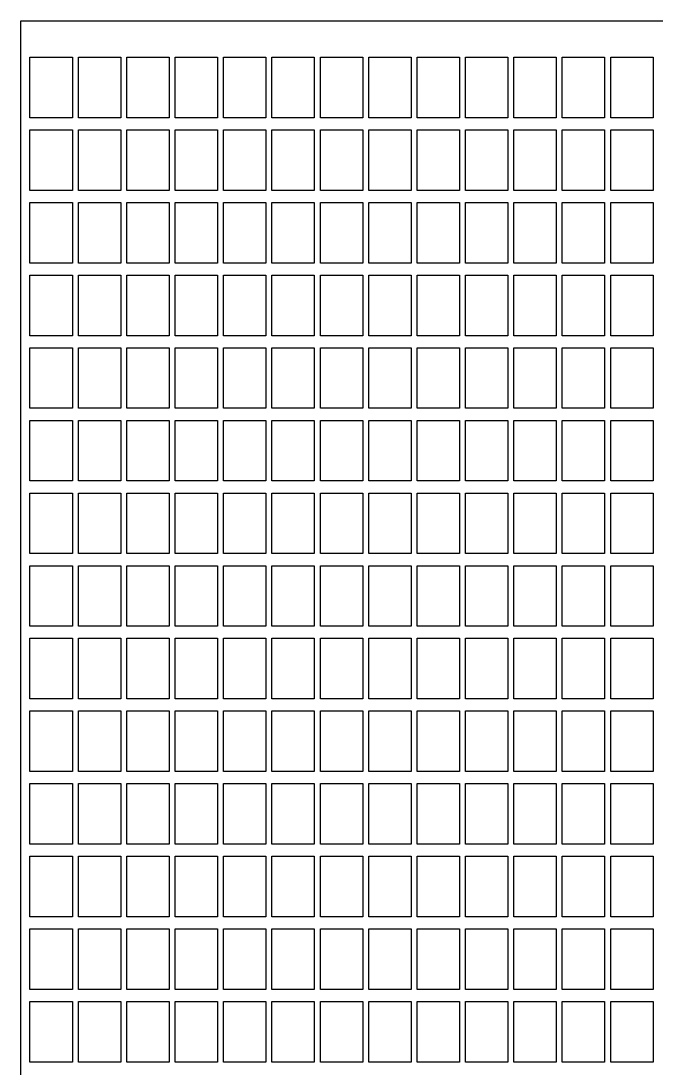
# Model space of a CAD drawing. Header units: inches. Extents: x 0 to 420, y 0 to 297.
# Drawn here: x 112.51 to 133.51, y 103.18 to 137.78 of the extents above; entities that cross this region are included whole.
import ezdxf
from ezdxf.lldxf.tags import DXFTag

# ---------------------------------------------------------------- set-up
doc = ezdxf.new("R2010")
doc.units = ezdxf.units.IN
doc.layers.add('Default', color=7, linetype='Continuous')
doc.layers.add('DV1_Default', color=7, linetype='Continuous')
tags = doc.linetypes.add('CENTER2', pattern=[1.125, 0.75, -0.125, 0.125, -0.125]).pattern_tags.tags
tags[10:11] = [DXFTag(74, 4), DXFTag(75, 0), DXFTag(340, '0'), DXFTag(46, 0.0), DXFTag(50, 0.0), DXFTag(44, 0.0), DXFTag(45, 0.0)]
tags[8:9] = [DXFTag(74, 4), DXFTag(75, 0), DXFTag(340, '0'), DXFTag(46, 0.0), DXFTag(50, 0.0), DXFTag(44, 0.0), DXFTag(45, 0.0)]
tags[6:7] = [DXFTag(74, 4), DXFTag(75, 0), DXFTag(340, '0'), DXFTag(46, 0.0), DXFTag(50, 0.0), DXFTag(44, 0.0), DXFTag(45, 0.0)]
tags[4:5] = [DXFTag(74, 4), DXFTag(75, 0), DXFTag(340, '0'), DXFTag(46, 0.0), DXFTag(50, 0.0), DXFTag(44, 0.0), DXFTag(45, 0.0)]

# ---------------------------------------------------------------- blocks, each defined once
blk = doc.blocks.new('SE')
at = {"layer": 'DV1_Default', "color": 7, "linetype": 'CENTER2', "ltscale": 25.4}
for p, q in [((112.509, 78.176), (112.509, 137.776)), ((112.509, 137.776), (149.709, 137.776))]:
    blk.add_line(p, q, dxfattribs=at)
at = {"layer": 'DV1_Default', "color": 7, "linetype": 'Continuous', "ltscale": 25.4}
for p, q in [((112.809, 136.576), (114.209, 136.576)), ((112.809, 134.576), (112.809, 136.576)), ((114.209, 136.576), (114.209, 134.576)), ((114.409, 136.576), (115.809, 136.576)), ((114.409, 134.576), (114.409, 136.576)), ((115.809, 136.576), (115.809, 134.576)), ((116.009, 136.576), (117.409, 136.576)), ((116.009, 134.576), (116.009, 136.576)), ((117.409, 136.576), (117.409, 134.576)), ((117.609, 136.576), (119.009, 136.576)), ((117.609, 134.576), (117.609, 136.576)), ((119.009, 136.576), (119.009, 134.576)), ((119.209, 136.576), (120.609, 136.576)), ((119.209, 134.576), (119.209, 136.576)), ((120.609, 136.576), (120.609, 134.576)), ((120.809, 136.576), (122.209, 136.576)), ((120.809, 134.576), (120.809, 136.576)), ((122.209, 136.576), (122.209, 134.576)), ((122.409, 136.576), (123.809, 136.576)), ((122.409, 134.576), (122.409, 136.576)), ((123.809, 136.576), (123.809, 134.576)), ((124.009, 136.576), (125.409, 136.576)), ((124.009, 134.576), (124.009, 136.576)), ((125.409, 136.576), (125.409, 134.576)), ((125.609, 136.576), (127.009, 136.576)), ((125.609, 134.576), (125.609, 136.576)), ((127.009, 136.576), (127.009, 134.576)), ((127.209, 136.576), (128.609, 136.576)), ((127.209, 134.576), (127.209, 136.576)), ((128.609, 136.576), (128.609, 134.576)), ((128.809, 136.576), (130.209, 136.576)), ((128.809, 134.576), (128.809, 136.576)), ((130.209, 136.576), (130.209, 134.576)), ((130.409, 136.576), (131.809, 136.576)), ((130.409, 134.576), (130.409, 136.576)), ((131.809, 136.576), (131.809, 134.576)), ((132.009, 136.576), (133.409, 136.576)), ((132.009, 134.576), (132.009, 136.576)), ((133.409, 136.576), (133.409, 134.576)), ((114.209, 134.576), (112.809, 134.576)), ((115.809, 134.576), (114.409, 134.576)), ((117.409, 134.576), (116.009, 134.576)), ((119.009, 134.576), (117.609, 134.576)), ((120.609, 134.576), (119.209, 134.576)), ((122.209, 134.576), (120.809, 134.576)), ((123.809, 134.576), (122.409, 134.576)), ((125.409, 134.576), (124.009, 134.576)), ((127.009, 134.576), (125.609, 134.576)), ((128.609, 134.576), (127.209, 134.576)), ((130.209, 134.576), (128.809, 134.576)), ((131.809, 134.576), (130.409, 134.576)), ((133.409, 134.576), (132.009, 134.576)), ((112.809, 134.176), (114.209, 134.176)), ((112.809, 132.176), (112.809, 134.176)), ((114.209, 134.176), (114.209, 132.176)), ((114.409, 134.176), (115.809, 134.176)), ((114.409, 132.176), (114.409, 134.176)), ((115.809, 134.176), (115.809, 132.176)), ((116.009, 134.176), (117.409, 134.176)), ((116.009, 132.176), (116.009, 134.176)), ((117.409, 134.176), (117.409, 132.176)), ((117.609, 134.176), (119.009, 134.176)), ((117.609, 132.176), (117.609, 134.176)), ((119.009, 134.176), (119.009, 132.176)), ((119.209, 134.176), (120.609, 134.176)), ((119.209, 132.176), (119.209, 134.176)), ((120.609, 134.176), (120.609, 132.176)), ((120.809, 134.176), (122.209, 134.176)), ((120.809, 132.176), (120.809, 134.176)), ((122.209, 134.176), (122.209, 132.176)), ((122.409, 134.176), (123.809, 134.176)), ((122.409, 132.176), (122.409, 134.176)), ((123.809, 134.176), (123.809, 132.176)), ((124.009, 134.176), (125.409, 134.176)), ((124.009, 132.176), (124.009, 134.176)), ((125.409, 134.176), (125.409, 132.176)), ((125.609, 134.176), (127.009, 134.176)), ((125.609, 132.176), (125.609, 134.176)), ((127.009, 134.176), (127.009, 132.176)), ((127.209, 134.176), (128.609, 134.176)), ((127.209, 132.176), (127.209, 134.176)), ((128.609, 134.176), (128.609, 132.176)), ((128.809, 134.176), (130.209, 134.176)), ((128.809, 132.176), (128.809, 134.176)), ((130.209, 134.176), (130.209, 132.176)), ((130.409, 134.176), (131.809, 134.176)), ((130.409, 132.176), (130.409, 134.176)), ((131.809, 134.176), (131.809, 132.176)), ((132.009, 134.176), (133.409, 134.176)), ((132.009, 132.176), (132.009, 134.176)), ((133.409, 134.176), (133.409, 132.176)), ((114.209, 132.176), (112.809, 132.176)), ((115.809, 132.176), (114.409, 132.176)), ((117.409, 132.176), (116.009, 132.176)), ((119.009, 132.176), (117.609, 132.176)), ((120.609, 132.176), (119.209, 132.176)), ((122.209, 132.176), (120.809, 132.176)), ((123.809, 132.176), (122.409, 132.176)), ((125.409, 132.176), (124.009, 132.176)), ((127.009, 132.176), (125.609, 132.176)), ((128.609, 132.176), (127.209, 132.176)), ((130.209, 132.176), (128.809, 132.176)), ((131.809, 132.176), (130.409, 132.176)), ((133.409, 132.176), (132.009, 132.176)), ((112.809, 131.776), (114.209, 131.776)), ((112.809, 129.776), (112.809, 131.776)), ((114.209, 131.776), (114.209, 129.776)), ((114.409, 131.776), (115.809, 131.776)), ((114.409, 129.776), (114.409, 131.776)), ((115.809, 131.776), (115.809, 129.776)), ((116.009, 131.776), (117.409, 131.776)), ((116.009, 129.776), (116.009, 131.776)), ((117.409, 131.776), (117.409, 129.776)), ((117.609, 131.776), (119.009, 131.776)), ((117.609, 129.776), (117.609, 131.776)), ((119.009, 131.776), (119.009, 129.776)), ((119.209, 131.776), (120.609, 131.776)), ((119.209, 129.776), (119.209, 131.776)), ((120.609, 131.776), (120.609, 129.776)), ((120.809, 131.776), (122.209, 131.776)), ((120.809, 129.776), (120.809, 131.776)), ((122.209, 131.776), (122.209, 129.776)), ((122.409, 131.776), (123.809, 131.776)), ((122.409, 129.776), (122.409, 131.776)), ((123.809, 131.776), (123.809, 129.776)), ((124.009, 131.776), (125.409, 131.776)), ((124.009, 129.776), (124.009, 131.776)), ((125.409, 131.776), (125.409, 129.776)), ((125.609, 131.776), (127.009, 131.776)), ((125.609, 129.776), (125.609, 131.776)), ((127.009, 131.776), (127.009, 129.776)), ((127.209, 131.776), (128.609, 131.776)), ((127.209, 129.776), (127.209, 131.776)), ((128.609, 131.776), (128.609, 129.776)), ((128.809, 131.776), (130.209, 131.776)), ((128.809, 129.776), (128.809, 131.776)), ((130.209, 131.776), (130.209, 129.776)), ((130.409, 131.776), (131.809, 131.776)), ((130.409, 129.776), (130.409, 131.776)), ((131.809, 131.776), (131.809, 129.776)), ((132.009, 131.776), (133.409, 131.776)), ((132.009, 129.776), (132.009, 131.776)), ((133.409, 131.776), (133.409, 129.776)), ((114.209, 129.776), (112.809, 129.776)), ((115.809, 129.776), (114.409, 129.776)), ((117.409, 129.776), (116.009, 129.776)), ((119.009, 129.776), (117.609, 129.776)), ((120.609, 129.776), (119.209, 129.776)), ((122.209, 129.776), (120.809, 129.776)), ((123.809, 129.776), (122.409, 129.776)), ((125.409, 129.776), (124.009, 129.776)), ((127.009, 129.776), (125.609, 129.776)), ((128.609, 129.776), (127.209, 129.776)), ((130.209, 129.776), (128.809, 129.776)), ((131.809, 129.776), (130.409, 129.776)), ((133.409, 129.776), (132.009, 129.776)), ((112.809, 129.376), (114.209, 129.376)), ((112.809, 127.376), (112.809, 129.376)), ((114.209, 129.376), (114.209, 127.376)), ((114.409, 129.376), (115.809, 129.376)), ((114.409, 127.376), (114.409, 129.376)), ((115.809, 129.376), (115.809, 127.376)), ((116.009, 129.376), (117.409, 129.376)), ((116.009, 127.376), (116.009, 129.376)), ((117.409, 129.376), (117.409, 127.376)), ((117.609, 129.376), (119.009, 129.376)), ((117.609, 127.376), (117.609, 129.376)), ((119.009, 129.376), (119.009, 127.376)), ((119.209, 129.376), (120.609, 129.376)), ((119.209, 127.376), (119.209, 129.376)), ((120.609, 129.376), (120.609, 127.376)), ((120.809, 129.376), (122.209, 129.376)), ((120.809, 127.376), (120.809, 129.376)), ((122.209, 129.376), (122.209, 127.376)), ((122.409, 129.376), (123.809, 129.376)), ((122.409, 127.376), (122.409, 129.376)), ((123.809, 129.376), (123.809, 127.376)), ((124.009, 129.376), (125.409, 129.376)), ((124.009, 127.376), (124.009, 129.376)), ((125.409, 129.376), (125.409, 127.376)), ((125.609, 129.376), (127.009, 129.376)), ((125.609, 127.376), (125.609, 129.376)), ((127.009, 129.376), (127.009, 127.376)), ((127.209, 129.376), (128.609, 129.376)), ((127.209, 127.376), (127.209, 129.376)), ((128.609, 129.376), (128.609, 127.376)), ((128.809, 129.376), (130.209, 129.376)), ((128.809, 127.376), (128.809, 129.376)), ((130.209, 129.376), (130.209, 127.376)), ((130.409, 129.376), (131.809, 129.376)), ((130.409, 127.376), (130.409, 129.376)), ((131.809, 129.376), (131.809, 127.376)), ((132.009, 129.376), (133.409, 129.376)), ((132.009, 127.376), (132.009, 129.376)), ((133.409, 129.376), (133.409, 127.376)), ((114.209, 127.376), (112.809, 127.376)), ((115.809, 127.376), (114.409, 127.376)), ((117.409, 127.376), (116.009, 127.376)), ((119.009, 127.376), (117.609, 127.376)), ((120.609, 127.376), (119.209, 127.376)), ((122.209, 127.376), (120.809, 127.376)), ((123.809, 127.376), (122.409, 127.376)), ((125.409, 127.376), (124.009, 127.376)), ((127.009, 127.376), (125.609, 127.376)), ((128.609, 127.376), (127.209, 127.376)), ((130.209, 127.376), (128.809, 127.376)), ((131.809, 127.376), (130.409, 127.376)), ((133.409, 127.376), (132.009, 127.376)), ((112.809, 126.976), (114.209, 126.976)), ((112.809, 124.976), (112.809, 126.976)), ((114.209, 126.976), (114.209, 124.976)), ((114.409, 126.976), (115.809, 126.976)), ((114.409, 124.976), (114.409, 126.976)), ((115.809, 126.976), (115.809, 124.976)), ((116.009, 126.976), (117.409, 126.976)), ((116.009, 124.976), (116.009, 126.976)), ((117.409, 126.976), (117.409, 124.976)), ((117.609, 126.976), (119.009, 126.976)), ((117.609, 124.976), (117.609, 126.976)), ((119.009, 126.976), (119.009, 124.976)), ((119.209, 126.976), (120.609, 126.976)), ((119.209, 124.976), (119.209, 126.976)), ((120.609, 126.976), (120.609, 124.976)), ((120.809, 126.976), (122.209, 126.976)), ((120.809, 124.976), (120.809, 126.976)), ((122.209, 126.976), (122.209, 124.976)), ((122.409, 126.976), (123.809, 126.976)), ((122.409, 124.976), (122.409, 126.976)), ((123.809, 126.976), (123.809, 124.976)), ((124.009, 126.976), (125.409, 126.976)), ((124.009, 124.976), (124.009, 126.976)), ((125.409, 126.976), (125.409, 124.976)), ((125.609, 126.976), (127.009, 126.976)), ((125.609, 124.976), (125.609, 126.976)), ((127.009, 126.976), (127.009, 124.976)), ((127.209, 126.976), (128.609, 126.976)), ((127.209, 124.976), (127.209, 126.976)), ((128.609, 126.976), (128.609, 124.976)), ((128.809, 126.976), (130.209, 126.976)), ((128.809, 124.976), (128.809, 126.976)), ((130.209, 126.976), (130.209, 124.976)), ((130.409, 126.976), (131.809, 126.976)), ((130.409, 124.976), (130.409, 126.976)), ((131.809, 126.976), (131.809, 124.976)), ((132.009, 126.976), (133.409, 126.976)), ((132.009, 124.976), (132.009, 126.976)), ((133.409, 126.976), (133.409, 124.976)), ((114.209, 124.976), (112.809, 124.976)), ((115.809, 124.976), (114.409, 124.976)), ((117.409, 124.976), (116.009, 124.976)), ((119.009, 124.976), (117.609, 124.976)), ((120.609, 124.976), (119.209, 124.976)), ((122.209, 124.976), (120.809, 124.976)), ((123.809, 124.976), (122.409, 124.976)), ((125.409, 124.976), (124.009, 124.976)), ((127.009, 124.976), (125.609, 124.976)), ((128.609, 124.976), (127.209, 124.976)), ((130.209, 124.976), (128.809, 124.976)), ((131.809, 124.976), (130.409, 124.976)), ((133.409, 124.976), (132.009, 124.976)), ((112.809, 124.576), (114.209, 124.576)), ((112.809, 122.576), (112.809, 124.576)), ((114.209, 124.576), (114.209, 122.576)), ((114.409, 124.576), (115.809, 124.576)), ((114.409, 122.576), (114.409, 124.576)), ((115.809, 124.576), (115.809, 122.576)), ((116.009, 124.576), (117.409, 124.576)), ((116.009, 122.576), (116.009, 124.576)), ((117.409, 124.576), (117.409, 122.576)), ((117.609, 124.576), (119.009, 124.576)), ((117.609, 122.576), (117.609, 124.576)), ((119.009, 124.576), (119.009, 122.576)), ((119.209, 124.576), (120.609, 124.576)), ((119.209, 122.576), (119.209, 124.576)), ((120.609, 124.576), (120.609, 122.576)), ((120.809, 124.576), (122.209, 124.576)), ((120.809, 122.576), (120.809, 124.576)), ((122.209, 124.576), (122.209, 122.576)), ((122.409, 124.576), (123.809, 124.576)), ((122.409, 122.576), (122.409, 124.576)), ((123.809, 124.576), (123.809, 122.576)), ((124.009, 124.576), (125.409, 124.576)), ((124.009, 122.576), (124.009, 124.576)), ((125.409, 124.576), (125.409, 122.576)), ((125.609, 124.576), (127.009, 124.576)), ((125.609, 122.576), (125.609, 124.576)), ((127.009, 124.576), (127.009, 122.576)), ((127.209, 124.576), (128.609, 124.576)), ((127.209, 122.576), (127.209, 124.576)), ((128.609, 124.576), (128.609, 122.576)), ((128.809, 124.576), (130.209, 124.576)), ((128.809, 122.576), (128.809, 124.576)), ((130.209, 124.576), (130.209, 122.576)), ((130.409, 124.576), (131.809, 124.576)), ((130.409, 122.576), (130.409, 124.576)), ((131.809, 124.576), (131.809, 122.576)), ((132.009, 124.576), (133.409, 124.576)), ((132.009, 122.576), (132.009, 124.576)), ((133.409, 124.576), (133.409, 122.576)), ((114.209, 122.576), (112.809, 122.576)), ((115.809, 122.576), (114.409, 122.576)), ((117.409, 122.576), (116.009, 122.576)), ((119.009, 122.576), (117.609, 122.576)), ((120.609, 122.576), (119.209, 122.576)), ((122.209, 122.576), (120.809, 122.576)), ((123.809, 122.576), (122.409, 122.576)), ((125.409, 122.576), (124.009, 122.576)), ((127.009, 122.576), (125.609, 122.576)), ((128.609, 122.576), (127.209, 122.576)), ((130.209, 122.576), (128.809, 122.576)), ((131.809, 122.576), (130.409, 122.576)), ((133.409, 122.576), (132.009, 122.576)), ((112.809, 122.176), (114.209, 122.176)), ((112.809, 120.176), (112.809, 122.176)), ((114.209, 122.176), (114.209, 120.176)), ((114.409, 122.176), (115.809, 122.176)), ((114.409, 120.176), (114.409, 122.176)), ((115.809, 122.176), (115.809, 120.176)), ((116.009, 122.176), (117.409, 122.176)), ((116.009, 120.176), (116.009, 122.176)), ((117.409, 122.176), (117.409, 120.176)), ((117.609, 122.176), (119.009, 122.176)), ((117.609, 120.176), (117.609, 122.176)), ((119.009, 122.176), (119.009, 120.176)), ((119.209, 122.176), (120.609, 122.176)), ((119.209, 120.176), (119.209, 122.176)), ((120.609, 122.176), (120.609, 120.176)), ((120.809, 122.176), (122.209, 122.176)), ((120.809, 120.176), (120.809, 122.176)), ((122.209, 122.176), (122.209, 120.176)), ((122.409, 122.176), (123.809, 122.176)), ((122.409, 120.176), (122.409, 122.176)), ((123.809, 122.176), (123.809, 120.176)), ((124.009, 122.176), (125.409, 122.176)), ((124.009, 120.176), (124.009, 122.176)), ((125.409, 122.176), (125.409, 120.176)), ((125.609, 122.176), (127.009, 122.176)), ((125.609, 120.176), (125.609, 122.176)), ((127.009, 122.176), (127.009, 120.176)), ((127.209, 122.176), (128.609, 122.176)), ((127.209, 120.176), (127.209, 122.176)), ((128.609, 122.176), (128.609, 120.176)), ((128.809, 122.176), (130.209, 122.176)), ((128.809, 120.176), (128.809, 122.176)), ((130.209, 122.176), (130.209, 120.176)), ((130.409, 122.176), (131.809, 122.176)), ((130.409, 120.176), (130.409, 122.176)), ((131.809, 122.176), (131.809, 120.176)), ((132.009, 122.176), (133.409, 122.176)), ((132.009, 120.176), (132.009, 122.176)), ((133.409, 122.176), (133.409, 120.176)), ((114.209, 120.176), (112.809, 120.176)), ((115.809, 120.176), (114.409, 120.176)), ((117.409, 120.176), (116.009, 120.176)), ((119.009, 120.176), (117.609, 120.176)), ((120.609, 120.176), (119.209, 120.176)), ((122.209, 120.176), (120.809, 120.176)), ((123.809, 120.176), (122.409, 120.176)), ((125.409, 120.176), (124.009, 120.176)), ((127.009, 120.176), (125.609, 120.176)), ((128.609, 120.176), (127.209, 120.176)), ((130.209, 120.176), (128.809, 120.176)), ((131.809, 120.176), (130.409, 120.176)), ((133.409, 120.176), (132.009, 120.176)), ((112.809, 119.776), (114.209, 119.776)), ((112.809, 117.776), (112.809, 119.776)), ((114.209, 119.776), (114.209, 117.776)), ((114.409, 119.776), (115.809, 119.776)), ((114.409, 117.776), (114.409, 119.776)), ((115.809, 119.776), (115.809, 117.776)), ((116.009, 119.776), (117.409, 119.776)), ((116.009, 117.776), (116.009, 119.776)), ((117.409, 119.776), (117.409, 117.776)), ((117.609, 119.776), (119.009, 119.776)), ((117.609, 117.776), (117.609, 119.776)), ((119.009, 119.776), (119.009, 117.776)), ((119.209, 119.776), (120.609, 119.776)), ((119.209, 117.776), (119.209, 119.776)), ((120.609, 119.776), (120.609, 117.776)), ((120.809, 119.776), (122.209, 119.776)), ((120.809, 117.776), (120.809, 119.776)), ((122.209, 119.776), (122.209, 117.776)), ((122.409, 119.776), (123.809, 119.776)), ((122.409, 117.776), (122.409, 119.776)), ((123.809, 119.776), (123.809, 117.776)), ((124.009, 119.776), (125.409, 119.776)), ((124.009, 117.776), (124.009, 119.776)), ((125.409, 119.776), (125.409, 117.776)), ((125.609, 119.776), (127.009, 119.776)), ((125.609, 117.776), (125.609, 119.776)), ((127.009, 119.776), (127.009, 117.776)), ((127.209, 119.776), (128.609, 119.776)), ((127.209, 117.776), (127.209, 119.776)), ((128.609, 119.776), (128.609, 117.776)), ((128.809, 119.776), (130.209, 119.776)), ((128.809, 117.776), (128.809, 119.776)), ((130.209, 119.776), (130.209, 117.776)), ((130.409, 119.776), (131.809, 119.776)), ((130.409, 117.776), (130.409, 119.776)), ((131.809, 119.776), (131.809, 117.776)), ((132.009, 119.776), (133.409, 119.776)), ((132.009, 117.776), (132.009, 119.776)), ((133.409, 119.776), (133.409, 117.776)), ((114.209, 117.776), (112.809, 117.776)), ((115.809, 117.776), (114.409, 117.776)), ((117.409, 117.776), (116.009, 117.776)), ((119.009, 117.776), (117.609, 117.776)), ((120.609, 117.776), (119.209, 117.776)), ((122.209, 117.776), (120.809, 117.776)), ((123.809, 117.776), (122.409, 117.776)), ((125.409, 117.776), (124.009, 117.776)), ((127.009, 117.776), (125.609, 117.776)), ((128.609, 117.776), (127.209, 117.776)), ((130.209, 117.776), (128.809, 117.776)), ((131.809, 117.776), (130.409, 117.776)), ((133.409, 117.776), (132.009, 117.776)), ((112.809, 117.376), (114.209, 117.376)), ((112.809, 115.376), (112.809, 117.376)), ((114.209, 117.376), (114.209, 115.376)), ((114.409, 117.376), (115.809, 117.376)), ((114.409, 115.376), (114.409, 117.376)), ((115.809, 117.376), (115.809, 115.376)), ((116.009, 117.376), (117.409, 117.376)), ((116.009, 115.376), (116.009, 117.376)), ((117.409, 117.376), (117.409, 115.376)), ((117.609, 117.376), (119.009, 117.376)), ((117.609, 115.376), (117.609, 117.376)), ((119.009, 117.376), (119.009, 115.376)), ((119.209, 117.376), (120.609, 117.376)), ((119.209, 115.376), (119.209, 117.376)), ((120.609, 117.376), (120.609, 115.376)), ((120.809, 117.376), (122.209, 117.376)), ((120.809, 115.376), (120.809, 117.376)), ((122.209, 117.376), (122.209, 115.376)), ((122.409, 117.376), (123.809, 117.376)), ((122.409, 115.376), (122.409, 117.376)), ((123.809, 117.376), (123.809, 115.376)), ((124.009, 117.376), (125.409, 117.376)), ((124.009, 115.376), (124.009, 117.376)), ((125.409, 117.376), (125.409, 115.376)), ((125.609, 117.376), (127.009, 117.376)), ((125.609, 115.376), (125.609, 117.376)), ((127.009, 117.376), (127.009, 115.376)), ((127.209, 117.376), (128.609, 117.376)), ((127.209, 115.376), (127.209, 117.376)), ((128.609, 117.376), (128.609, 115.376)), ((128.809, 117.376), (130.209, 117.376)), ((128.809, 115.376), (128.809, 117.376)), ((130.209, 117.376), (130.209, 115.376)), ((130.409, 117.376), (131.809, 117.376)), ((130.409, 115.376), (130.409, 117.376)), ((131.809, 117.376), (131.809, 115.376)), ((132.009, 117.376), (133.409, 117.376)), ((132.009, 115.376), (132.009, 117.376)), ((133.409, 117.376), (133.409, 115.376)), ((114.209, 115.376), (112.809, 115.376)), ((115.809, 115.376), (114.409, 115.376)), ((117.409, 115.376), (116.009, 115.376)), ((119.009, 115.376), (117.609, 115.376)), ((120.609, 115.376), (119.209, 115.376)), ((122.209, 115.376), (120.809, 115.376)), ((123.809, 115.376), (122.409, 115.376)), ((125.409, 115.376), (124.009, 115.376)), ((127.009, 115.376), (125.609, 115.376)), ((128.609, 115.376), (127.209, 115.376)), ((130.209, 115.376), (128.809, 115.376)), ((131.809, 115.376), (130.409, 115.376)), ((133.409, 115.376), (132.009, 115.376)), ((112.809, 114.976), (114.209, 114.976)), ((112.809, 112.976), (112.809, 114.976)), ((114.209, 114.976), (114.209, 112.976)), ((114.409, 114.976), (115.809, 114.976)), ((114.409, 112.976), (114.409, 114.976)), ((115.809, 114.976), (115.809, 112.976)), ((116.009, 114.976), (117.409, 114.976)), ((116.009, 112.976), (116.009, 114.976)), ((117.409, 114.976), (117.409, 112.976)), ((117.609, 114.976), (119.009, 114.976)), ((117.609, 112.976), (117.609, 114.976)), ((119.009, 114.976), (119.009, 112.976)), ((119.209, 114.976), (120.609, 114.976)), ((119.209, 112.976), (119.209, 114.976)), ((120.609, 114.976), (120.609, 112.976)), ((120.809, 114.976), (122.209, 114.976)), ((120.809, 112.976), (120.809, 114.976)), ((122.209, 114.976), (122.209, 112.976)), ((122.409, 114.976), (123.809, 114.976)), ((122.409, 112.976), (122.409, 114.976)), ((123.809, 114.976), (123.809, 112.976)), ((124.009, 114.976), (125.409, 114.976)), ((124.009, 112.976), (124.009, 114.976)), ((125.409, 114.976), (125.409, 112.976)), ((125.609, 114.976), (127.009, 114.976)), ((125.609, 112.976), (125.609, 114.976)), ((127.009, 114.976), (127.009, 112.976)), ((127.209, 114.976), (128.609, 114.976)), ((127.209, 112.976), (127.209, 114.976)), ((128.609, 114.976), (128.609, 112.976)), ((128.809, 114.976), (130.209, 114.976)), ((128.809, 112.976), (128.809, 114.976)), ((130.209, 114.976), (130.209, 112.976)), ((130.409, 114.976), (131.809, 114.976)), ((130.409, 112.976), (130.409, 114.976)), ((131.809, 114.976), (131.809, 112.976)), ((132.009, 114.976), (133.409, 114.976)), ((132.009, 112.976), (132.009, 114.976)), ((133.409, 114.976), (133.409, 112.976)), ((114.209, 112.976), (112.809, 112.976)), ((115.809, 112.976), (114.409, 112.976)), ((117.409, 112.976), (116.009, 112.976)), ((119.009, 112.976), (117.609, 112.976)), ((120.609, 112.976), (119.209, 112.976)), ((122.209, 112.976), (120.809, 112.976)), ((123.809, 112.976), (122.409, 112.976)), ((125.409, 112.976), (124.009, 112.976)), ((127.009, 112.976), (125.609, 112.976)), ((128.609, 112.976), (127.209, 112.976)), ((130.209, 112.976), (128.809, 112.976)), ((131.809, 112.976), (130.409, 112.976)), ((133.409, 112.976), (132.009, 112.976)), ((112.809, 112.576), (114.209, 112.576)), ((112.809, 110.576), (112.809, 112.576)), ((114.209, 112.576), (114.209, 110.576)), ((114.409, 112.576), (115.809, 112.576)), ((114.409, 110.576), (114.409, 112.576)), ((115.809, 112.576), (115.809, 110.576)), ((116.009, 112.576), (117.409, 112.576)), ((116.009, 110.576), (116.009, 112.576)), ((117.409, 112.576), (117.409, 110.576)), ((117.609, 112.576), (119.009, 112.576)), ((117.609, 110.576), (117.609, 112.576)), ((119.009, 112.576), (119.009, 110.576)), ((119.209, 112.576), (120.609, 112.576)), ((119.209, 110.576), (119.209, 112.576)), ((120.609, 112.576), (120.609, 110.576)), ((120.809, 112.576), (122.209, 112.576)), ((120.809, 110.576), (120.809, 112.576)), ((122.209, 112.576), (122.209, 110.576)), ((122.409, 112.576), (123.809, 112.576)), ((122.409, 110.576), (122.409, 112.576)), ((123.809, 112.576), (123.809, 110.576)), ((124.009, 112.576), (125.409, 112.576)), ((124.009, 110.576), (124.009, 112.576)), ((125.409, 112.576), (125.409, 110.576)), ((125.609, 112.576), (127.009, 112.576)), ((125.609, 110.576), (125.609, 112.576)), ((127.009, 112.576), (127.009, 110.576)), ((127.209, 112.576), (128.609, 112.576)), ((127.209, 110.576), (127.209, 112.576)), ((128.609, 112.576), (128.609, 110.576)), ((128.809, 112.576), (130.209, 112.576)), ((128.809, 110.576), (128.809, 112.576)), ((130.209, 112.576), (130.209, 110.576)), ((130.409, 112.576), (131.809, 112.576)), ((130.409, 110.576), (130.409, 112.576)), ((131.809, 112.576), (131.809, 110.576)), ((132.009, 112.576), (133.409, 112.576)), ((132.009, 110.576), (132.009, 112.576)), ((133.409, 112.576), (133.409, 110.576)), ((114.209, 110.576), (112.809, 110.576)), ((115.809, 110.576), (114.409, 110.576)), ((117.409, 110.576), (116.009, 110.576)), ((119.009, 110.576), (117.609, 110.576)), ((120.609, 110.576), (119.209, 110.576)), ((122.209, 110.576), (120.809, 110.576)), ((123.809, 110.576), (122.409, 110.576)), ((125.409, 110.576), (124.009, 110.576)), ((127.009, 110.576), (125.609, 110.576)), ((128.609, 110.576), (127.209, 110.576)), ((130.209, 110.576), (128.809, 110.576)), ((131.809, 110.576), (130.409, 110.576)), ((133.409, 110.576), (132.009, 110.576)), ((112.809, 110.176), (114.209, 110.176)), ((112.809, 108.176), (112.809, 110.176)), ((114.209, 110.176), (114.209, 108.176)), ((114.409, 110.176), (115.809, 110.176)), ((114.409, 108.176), (114.409, 110.176)), ((115.809, 110.176), (115.809, 108.176)), ((116.009, 110.176), (117.409, 110.176)), ((116.009, 108.176), (116.009, 110.176)), ((117.409, 110.176), (117.409, 108.176)), ((117.609, 110.176), (119.009, 110.176)), ((117.609, 108.176), (117.609, 110.176)), ((119.009, 110.176), (119.009, 108.176)), ((119.209, 110.176), (120.609, 110.176)), ((119.209, 108.176), (119.209, 110.176)), ((120.609, 110.176), (120.609, 108.176)), ((120.809, 110.176), (122.209, 110.176)), ((120.809, 108.176), (120.809, 110.176)), ((122.209, 110.176), (122.209, 108.176)), ((122.409, 110.176), (123.809, 110.176)), ((122.409, 108.176), (122.409, 110.176)), ((123.809, 110.176), (123.809, 108.176)), ((124.009, 110.176), (125.409, 110.176)), ((124.009, 108.176), (124.009, 110.176)), ((125.409, 110.176), (125.409, 108.176)), ((125.609, 110.176), (127.009, 110.176)), ((125.609, 108.176), (125.609, 110.176)), ((127.009, 110.176), (127.009, 108.176)), ((127.209, 110.176), (128.609, 110.176)), ((127.209, 108.176), (127.209, 110.176)), ((128.609, 110.176), (128.609, 108.176)), ((128.809, 110.176), (130.209, 110.176)), ((128.809, 108.176), (128.809, 110.176)), ((130.209, 110.176), (130.209, 108.176)), ((130.409, 110.176), (131.809, 110.176)), ((130.409, 108.176), (130.409, 110.176)), ((131.809, 110.176), (131.809, 108.176)), ((132.009, 110.176), (133.409, 110.176)), ((132.009, 108.176), (132.009, 110.176)), ((133.409, 110.176), (133.409, 108.176)), ((114.209, 108.176), (112.809, 108.176)), ((115.809, 108.176), (114.409, 108.176)), ((117.409, 108.176), (116.009, 108.176)), ((119.009, 108.176), (117.609, 108.176)), ((120.609, 108.176), (119.209, 108.176)), ((122.209, 108.176), (120.809, 108.176)), ((123.809, 108.176), (122.409, 108.176)), ((125.409, 108.176), (124.009, 108.176)), ((127.009, 108.176), (125.609, 108.176)), ((128.609, 108.176), (127.209, 108.176)), ((130.209, 108.176), (128.809, 108.176)), ((131.809, 108.176), (130.409, 108.176)), ((133.409, 108.176), (132.009, 108.176)), ((112.809, 107.776), (114.209, 107.776)), ((112.809, 105.776), (112.809, 107.776)), ((114.209, 107.776), (114.209, 105.776)), ((114.409, 107.776), (115.809, 107.776)), ((114.409, 105.776), (114.409, 107.776)), ((115.809, 107.776), (115.809, 105.776)), ((116.009, 107.776), (117.409, 107.776)), ((116.009, 105.776), (116.009, 107.776)), ((117.409, 107.776), (117.409, 105.776)), ((117.609, 107.776), (119.009, 107.776)), ((117.609, 105.776), (117.609, 107.776)), ((119.009, 107.776), (119.009, 105.776)), ((119.209, 107.776), (120.609, 107.776)), ((119.209, 105.776), (119.209, 107.776)), ((120.609, 107.776), (120.609, 105.776)), ((120.809, 107.776), (122.209, 107.776)), ((120.809, 105.776), (120.809, 107.776)), ((122.209, 107.776), (122.209, 105.776)), ((122.409, 107.776), (123.809, 107.776)), ((122.409, 105.776), (122.409, 107.776)), ((123.809, 107.776), (123.809, 105.776)), ((124.009, 107.776), (125.409, 107.776)), ((124.009, 105.776), (124.009, 107.776)), ((125.409, 107.776), (125.409, 105.776)), ((125.609, 107.776), (127.009, 107.776)), ((125.609, 105.776), (125.609, 107.776)), ((127.009, 107.776), (127.009, 105.776)), ((127.209, 107.776), (128.609, 107.776)), ((127.209, 105.776), (127.209, 107.776)), ((128.609, 107.776), (128.609, 105.776)), ((128.809, 107.776), (130.209, 107.776)), ((128.809, 105.776), (128.809, 107.776)), ((130.209, 107.776), (130.209, 105.776)), ((130.409, 107.776), (131.809, 107.776)), ((130.409, 105.776), (130.409, 107.776)), ((131.809, 107.776), (131.809, 105.776)), ((132.009, 107.776), (133.409, 107.776)), ((132.009, 105.776), (132.009, 107.776)), ((133.409, 107.776), (133.409, 105.776)), ((114.209, 105.776), (112.809, 105.776)), ((115.809, 105.776), (114.409, 105.776)), ((117.409, 105.776), (116.009, 105.776)), ((119.009, 105.776), (117.609, 105.776)), ((120.609, 105.776), (119.209, 105.776)), ((122.209, 105.776), (120.809, 105.776)), ((123.809, 105.776), (122.409, 105.776)), ((125.409, 105.776), (124.009, 105.776)), ((127.009, 105.776), (125.609, 105.776)), ((128.609, 105.776), (127.209, 105.776)), ((130.209, 105.776), (128.809, 105.776)), ((131.809, 105.776), (130.409, 105.776)), ((133.409, 105.776), (132.009, 105.776)), ((112.809, 105.376), (114.209, 105.376)), ((112.809, 103.376), (112.809, 105.376)), ((114.209, 105.376), (114.209, 103.376)), ((114.409, 105.376), (115.809, 105.376)), ((114.409, 103.376), (114.409, 105.376)), ((115.809, 105.376), (115.809, 103.376)), ((116.009, 105.376), (117.409, 105.376)), ((116.009, 103.376), (116.009, 105.376)), ((117.409, 105.376), (117.409, 103.376)), ((117.609, 105.376), (119.009, 105.376)), ((117.609, 103.376), (117.609, 105.376)), ((119.009, 105.376), (119.009, 103.376)), ((119.209, 105.376), (120.609, 105.376)), ((119.209, 103.376), (119.209, 105.376)), ((120.609, 105.376), (120.609, 103.376)), ((120.809, 105.376), (122.209, 105.376)), ((120.809, 103.376), (120.809, 105.376)), ((122.209, 105.376), (122.209, 103.376)), ((122.409, 105.376), (123.809, 105.376)), ((122.409, 103.376), (122.409, 105.376)), ((123.809, 105.376), (123.809, 103.376)), ((124.009, 105.376), (125.409, 105.376)), ((124.009, 103.376), (124.009, 105.376)), ((125.409, 105.376), (125.409, 103.376)), ((125.609, 105.376), (127.009, 105.376)), ((125.609, 103.376), (125.609, 105.376)), ((127.009, 105.376), (127.009, 103.376)), ((127.209, 105.376), (128.609, 105.376)), ((127.209, 103.376), (127.209, 105.376)), ((128.609, 105.376), (128.609, 103.376)), ((128.809, 105.376), (130.209, 105.376)), ((128.809, 103.376), (128.809, 105.376)), ((130.209, 105.376), (130.209, 103.376)), ((130.409, 105.376), (131.809, 105.376)), ((130.409, 103.376), (130.409, 105.376)), ((131.809, 105.376), (131.809, 103.376)), ((132.009, 105.376), (133.409, 105.376)), ((132.009, 103.376), (132.009, 105.376)), ((133.409, 105.376), (133.409, 103.376)), ((114.209, 103.376), (112.809, 103.376)), ((115.809, 103.376), (114.409, 103.376)), ((117.409, 103.376), (116.009, 103.376)), ((119.009, 103.376), (117.609, 103.376)), ((120.609, 103.376), (119.209, 103.376)), ((122.209, 103.376), (120.809, 103.376)), ((123.809, 103.376), (122.409, 103.376)), ((125.409, 103.376), (124.009, 103.376)), ((127.009, 103.376), (125.609, 103.376)), ((128.609, 103.376), (127.209, 103.376)), ((130.209, 103.376), (128.809, 103.376)), ((131.809, 103.376), (130.409, 103.376)), ((133.409, 103.376), (132.009, 103.376))]:
    blk.add_line(p, q, dxfattribs=at)

msp = doc.modelspace()

# ---------------------------------------------------------------- block references
at = {"layer": 'Default'}
msp.add_blockref('SE', (0, 0), dxfattribs=at)

doc.saveas('drawing.dxf')
